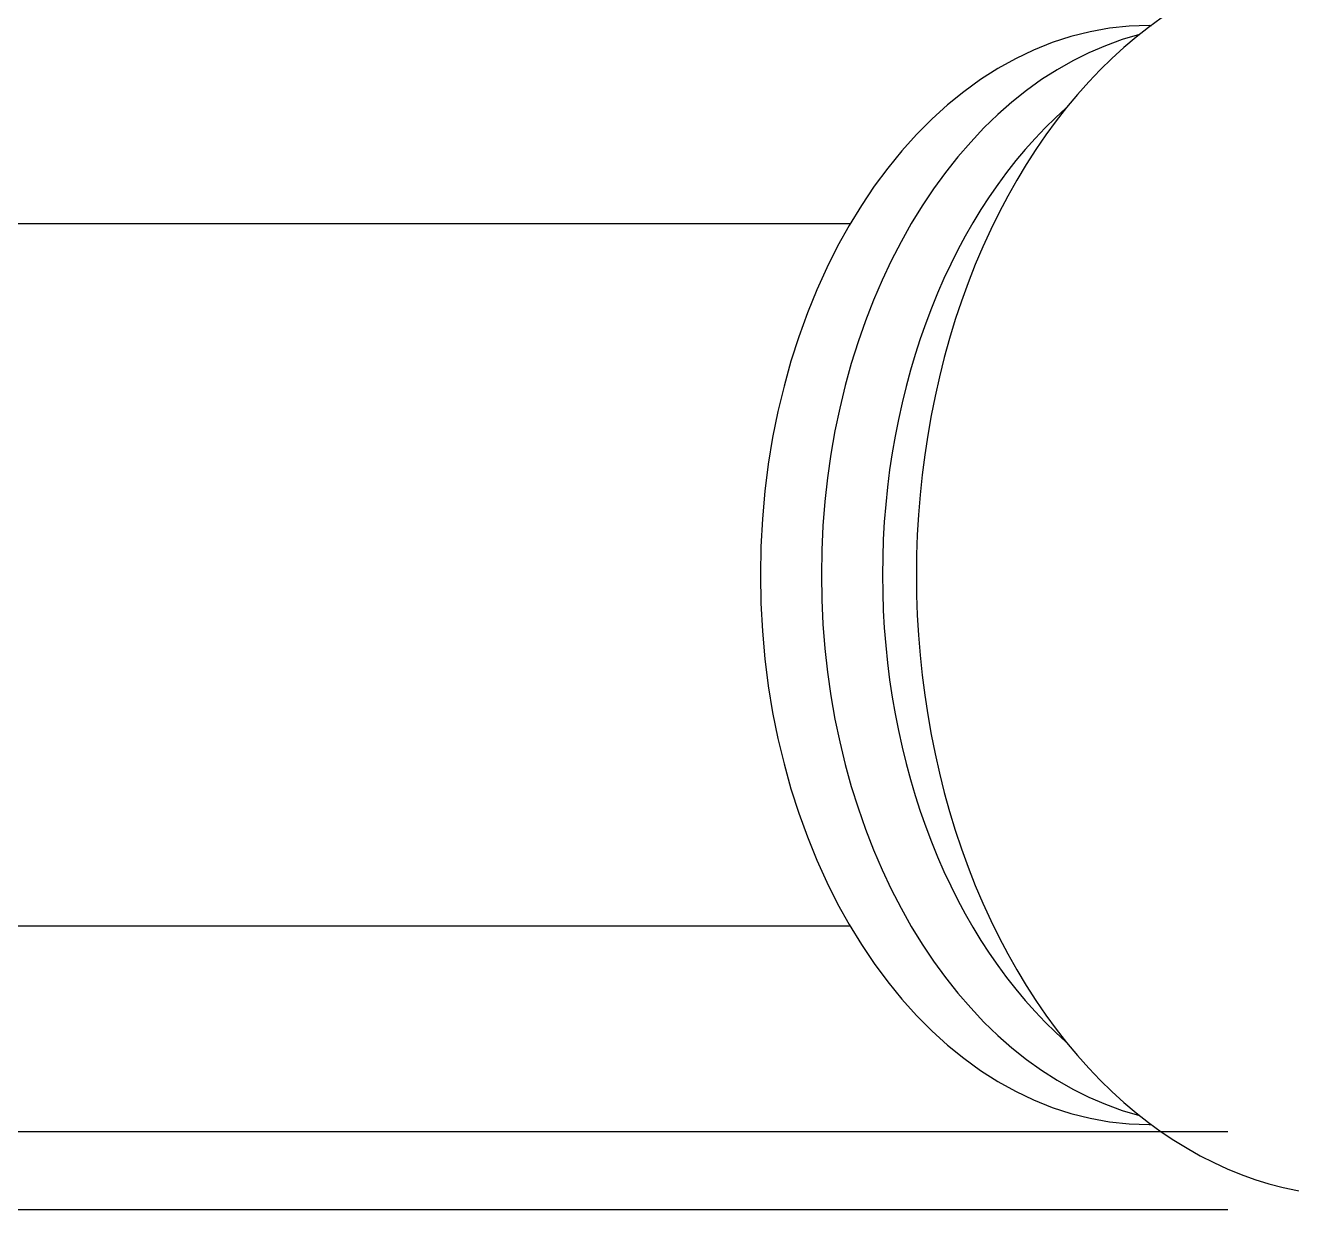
# Model space of a CAD drawing. Header units: metres. Extents: x 0 to 63075, y 0 to 44550.
# Drawn here: x 14236.6 to 14631.4, y 27315.9 to 27685.4 of the extents above; entities that cross this region are included whole.
import ezdxf

# ---------------------------------------------------------------- set-up
doc = ezdxf.new("R2010")
doc.units = ezdxf.units.M
doc.header["$LTSCALE"] = 75
doc.layers.add('SDM', color=7, linetype='Continuous')
doc.layers.add('SL1', color=8, linetype='Continuous')

# ---------------------------------------------------------------- blocks, each defined once
blk = doc.blocks.new('A$C52ce5e24')
at = {"layer": 'SL1'}
for p, q in [((6327.49, 6133.86), (6328.15, 6133.86)), ((6234.22, 6071.95), (5672.38, 6071.95)), ((6234.22, 5852.88), (5672.38, 5852.88)), ((6351.96, 5788.73), (5376.96, 5788.73)), ((6351.96, 5788.73), (5376.96, 5788.73)), ((6327.49, 5790.96), (6328.15, 5790.96)), ((6351.96, 5764.43), (5376.96, 5764.43)), ((6351.96, 5764.43), (5376.96, 5764.43))]:
    blk.add_line(p, q, dxfattribs=at)
for centre, major_axis, start_param, end_param in [((6391.85, 5962.41), (0, 193.68), 0, 3.141593), ((6327.49, 5962.41), (0, 171.45), 0, 1.570796), ((6346.52, 5962.41), (0, 171.45), 0.183328, 2.958265), ((6346.52, 5962.41), (0, 171.45), 0.183331, 1.570796), ((6365.56, 5962.41), (0, 171.45), 0.556547, 2.585045), ((6327.49, 5962.41), (0, -171.45), 4.712389, 6.283185), ((6346.52, 5962.41), (0, -171.45), 4.712389, 6.099861)]:
    blk.add_ellipse(centre, major_axis=major_axis, ratio=0.707107, start_param=start_param, end_param=end_param, dxfattribs=at)

msp = doc.modelspace()

# ---------------------------------------------------------------- block references
at = {"layer": 'SDM'}
msp.add_blockref('A$C52ce5e24', (8259.51, 21551.5), dxfattribs=at)

doc.saveas('drawing.dxf')
